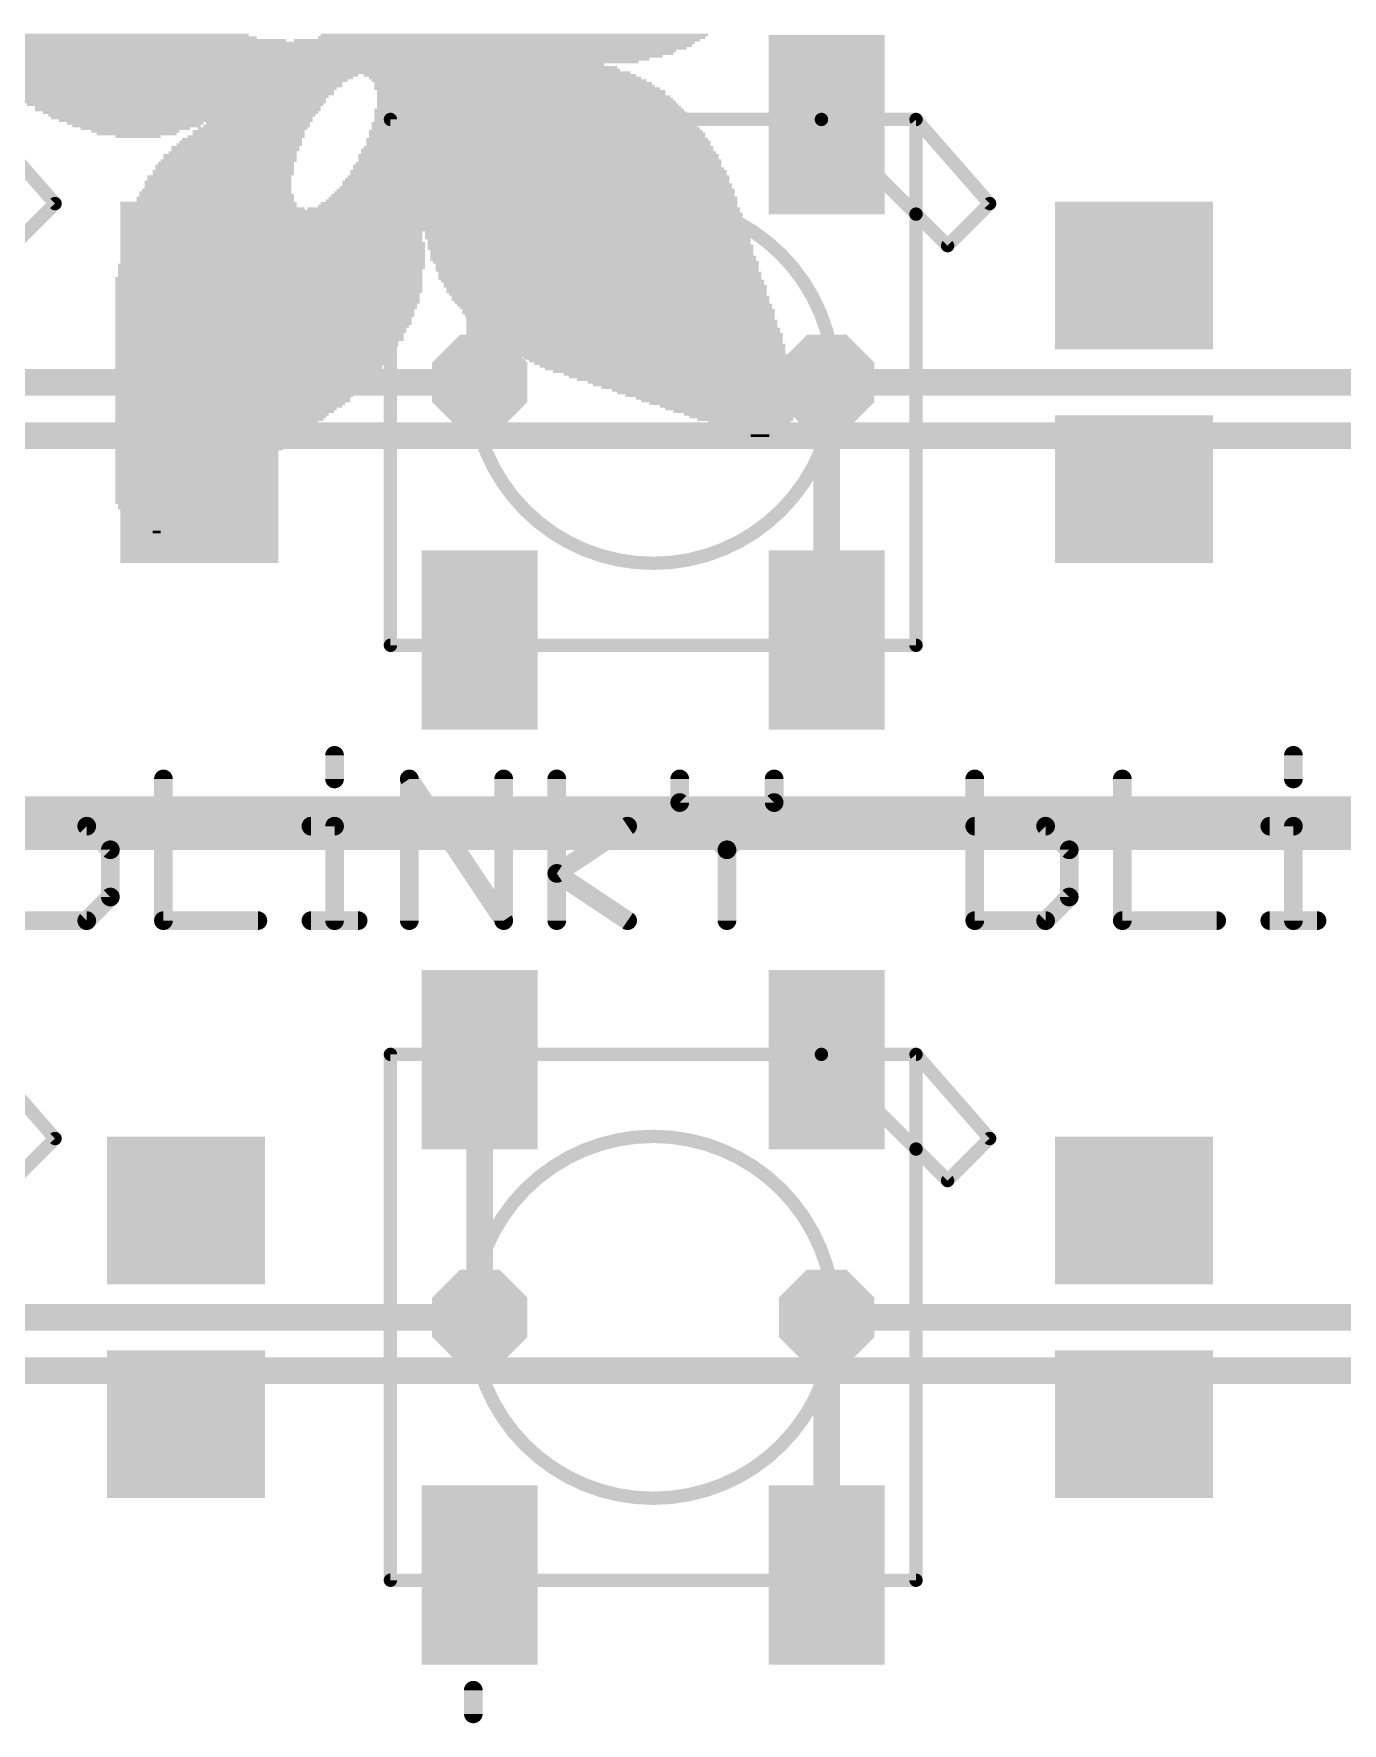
# Model space of a CAD drawing. Extents: x -0.4 to 69.2, y -1 to 53.5.
# Drawn here: x 41.86 to 54.31, y 14.43 to 30.49 of the extents above; entities that cross this region are included whole.
import ezdxf

# ---------------------------------------------------------------- set-up
doc = ezdxf.new("R2010")
doc.units = 0
for name, color, linetype in [('1', 12, 'CONTINUOUS'), ('16', 132, 'CONTINUOUS'), ('18', 110, 'CONTINUOUS'), ('21', 40, 'CONTINUOUS'), ('22', 6, 'CONTINUOUS'), ('29', 253, 'CONTINUOUS')]:
    doc.layers.add(name, color=color, linetype=linetype)

# ---------------------------------------------------------------- blocks, each defined once
blk = doc.blocks.new('RECT')
blk.add_solid([(-0.5, -0.5), (0.5, -0.5), (-0.5, 0.5), (0.5, 0.5)])
blk = doc.blocks.new('OCTAGONV')
at = {"const_width": 0.5}
blk.add_lwpolyline([(-0.25, -0.1036), (-0.25, 0.1036), (-0.1036, 0.25), (0.1036, 0.25), (0.25, 0.1036), (0.25, -0.1036), (0.1036, -0.25), (-0.1036, -0.25), (-0.25, -0.1036), (-0.25, 0.1036)], dxfattribs=at)

msp = doc.modelspace()

# ---------------------------------------------------------------- linework, layer by layer
at = {"layer": '1', "const_width": 0.254}
for points in [[(46.102, 29.628), (46.102, 27.178)], [(49.402, 24.728), (49.402, 27.178)], [(0, 26.67), (68.834, 26.67)], [(68.834, 23.114), (0, 23.114)], [(66.928, 22.86), (1.906, 22.86)], [(46.102, 20.738), (46.102, 18.288)], [(49.402, 15.838), (49.402, 18.288)], [(0, 17.78), (68.834, 17.78)]]:
    msp.add_lwpolyline(points, dxfattribs=at)
at = {"layer": '1', "const_width": 0.127}
for points in [[(46.1655, 29.628, 1), (46.0385, 29.628)], [(46.0385, 27.178, 1), (46.1655, 27.178)], [(49.4655, 27.178, 1), (49.3385, 27.178)], [(49.3385, 24.728, 1), (49.4655, 24.728)], [(46.1655, 20.738, 1), (46.0385, 20.738)], [(46.0385, 18.288, 1), (46.1655, 18.288)], [(49.4655, 18.288, 1), (49.3385, 18.288)], [(49.3385, 15.838, 1), (49.4655, 15.838)]]:
    msp.add_lwpolyline(points, format="xyb", dxfattribs=at)
at = {"layer": '16', "const_width": 0.254}
for points in [[(46.102, 27.178), (40.512, 27.178)], [(55.246, 27.178), (49.402, 27.178)], [(40.512, 18.288), (46.102, 18.288)], [(55.246, 18.288), (49.402, 18.288)]]:
    msp.add_lwpolyline(points, dxfattribs=at)
at = {"layer": '16', "const_width": 0.127}
for points in [[(46.102, 27.1145, 1), (46.102, 27.2415)], [(49.402, 27.2415, 1), (49.402, 27.1145)], [(46.102, 18.2245, 1), (46.102, 18.3515)], [(49.402, 18.3515, 1), (49.402, 18.2245)]]:
    msp.add_lwpolyline(points, format="xyb", dxfattribs=at)
at = {"layer": '21'}
for points, const_width in [([(42.062, 28.878), (41.362, 29.678)], 0.127), ([(45.252, 24.678), (45.252, 29.678)], 0.127), ([(45.252, 29.678), (49.352, 29.678)], 0.127), ([(49.352, 29.678), (50.252, 29.678)], 0.127), ([(49.352, 29.678), (50.252, 28.778)], 0.127), ([(50.252, 29.678), (50.252, 28.778)], 0.127), ([(50.952, 28.878), (50.252, 29.678)], 0.127), ([(41.662, 28.478), (42.062, 28.878)], 0.127), ([(50.552, 28.478), (50.952, 28.878)], 0.127), ([(50.252, 28.778), (50.252, 24.678)], 0.127), ([(50.252, 28.778), (50.552, 28.478)], 0.127), ([(42.926, 27.178), (43.942, 27.178)], 0.2032), ([(51.816, 27.178), (52.832, 27.178)], 0.2032), ([(50.252, 24.678), (45.252, 24.678)], 0.127), ([(44.7205, 23.6318), (44.7205, 23.4073)], 0.1778), ([(53.8418, 23.6318), (53.8418, 23.4073)], 0.1778), ([(43.0927, 23.4073), (43.0927, 22.0599)], 0.1778), ([(45.4315, 22.0599), (45.4315, 23.4073)], 0.1778), ([(45.4315, 23.4073), (46.3297, 22.0599)], 0.1778), ([(46.3297, 22.0599), (46.3297, 23.4073)], 0.1778), ([(46.8347, 22.0599), (46.8347, 23.4073)], 0.1778), ([(48.0041, 23.4073), (48.0041, 23.1827)], 0.1778), ([(48.9024, 23.1827), (48.9024, 23.4073)], 0.1778), ([(50.8107, 23.4073), (50.8107, 22.0599)], 0.1778), ([(52.214, 23.4073), (52.214, 22.0599)], 0.1778), ([(48.0041, 23.1827), (48.4532, 22.7336)], 0.1778), ([(48.4532, 22.7336), (48.9024, 23.1827)], 0.1778), ([(42.3631, 22.9581), (41.6894, 22.9581)], 0.1778), ([(42.5876, 22.7336), (42.3631, 22.9581)], 0.1778), ([(44.4959, 22.9581), (44.7205, 22.9581)], 0.1778), ([(44.7205, 22.9581), (44.7205, 22.0599)], 0.1778), ([(46.8347, 22.509), (47.5084, 22.9581)], 0.1778), ([(51.4844, 22.9581), (50.8107, 22.9581)], 0.1778), ([(51.7089, 22.7336), (51.4844, 22.9581)], 0.1778), ([(53.6172, 22.9581), (53.8418, 22.9581)], 0.1778), ([(53.8418, 22.9581), (53.8418, 22.0599)], 0.1778), ([(42.5876, 22.2845), (42.5876, 22.7336)], 0.1778), ([(48.4532, 22.7336), (48.4532, 22.0599)], 0.1778), ([(51.7089, 22.2845), (51.7089, 22.7336)], 0.1778), ([(47.5084, 22.0599), (46.8347, 22.509)], 0.1778), ([(42.3631, 22.0599), (42.5876, 22.2845)], 0.1778), ([(51.4844, 22.0599), (51.7089, 22.2845)], 0.1778), ([(41.6894, 22.0599), (42.3631, 22.0599)], 0.1778), ([(43.0927, 22.0599), (43.9909, 22.0599)], 0.1778), ([(44.4959, 22.0599), (44.945, 22.0599)], 0.1778), ([(50.8107, 22.0599), (51.4844, 22.0599)], 0.1778), ([(52.214, 22.0599), (53.1122, 22.0599)], 0.1778), ([(53.6172, 22.0599), (54.0664, 22.0599)], 0.1778), ([(42.062, 19.988), (41.362, 20.788)], 0.127), ([(45.252, 15.788), (45.252, 20.788)], 0.127), ([(45.252, 20.788), (49.352, 20.788)], 0.127), ([(49.352, 20.788), (50.252, 20.788)], 0.127), ([(49.352, 20.788), (50.252, 19.888)], 0.127), ([(50.252, 20.788), (50.252, 19.888)], 0.127), ([(50.952, 19.988), (50.252, 20.788)], 0.127), ([(41.662, 19.588), (42.062, 19.988)], 0.127), ([(50.252, 19.888), (50.252, 15.788)], 0.127), ([(50.252, 19.888), (50.552, 19.588)], 0.127), ([(50.552, 19.588), (50.952, 19.988)], 0.127), ([(42.799, 18.288), (43.815, 18.288)], 0.2032), ([(51.816, 18.288), (52.832, 18.288)], 0.2032), ([(50.252, 15.788), (45.252, 15.788)], 0.127), ([(46.0402, 14.7418), (46.0402, 14.5173)], 0.1778)]:
    msp.add_lwpolyline(points, dxfattribs=dict(at, const_width=const_width))
for points, const_width in [([(45.2838, 29.678, 1), (45.2203, 29.678)], 0.0635), ([(45.252, 29.7097, 1), (45.252, 29.6463)], 0.0635), ([(49.3745, 29.7005, 1), (49.3295, 29.6555)], 0.0635), ([(49.352, 29.7097, 1), (49.352, 29.6463)], 0.0635), ([(49.352, 29.6463, 1), (49.352, 29.7097)], 0.0635), ([(50.2838, 29.678, 1), (50.2203, 29.678)], 0.0635), ([(50.2759, 29.6989, 1), (50.2281, 29.6571)], 0.0635), ([(50.252, 29.6463, 1), (50.252, 29.7097)], 0.0635), ([(42.0381, 28.8571, 1), (42.0859, 28.8989)], 0.0635), ([(42.0845, 28.8555, 1), (42.0395, 28.9005)], 0.0635), ([(47.752, 25.4575, 1), (47.752, 28.8985, 1), (47.752, 25.4575)], 0.127), ([(50.9281, 28.8571, 1), (50.9759, 28.8989)], 0.0635), ([(50.9745, 28.8555, 1), (50.9295, 28.9005)], 0.0635), ([(50.2745, 28.8005, 1), (50.2295, 28.7555)], 0.0635), ([(50.2838, 28.778, 1), (50.2203, 28.778)], 0.0635), ([(50.2203, 28.778, 1), (50.2838, 28.778)], 0.0635), ([(50.2295, 28.7555, 1), (50.2745, 28.8005)], 0.0635), ([(50.5295, 28.5005, 1), (50.5745, 28.4555)], 0.0635), ([(50.5295, 28.4555, 1), (50.5745, 28.5005)], 0.0635), ([(42.926, 27.2288, 1), (42.926, 27.1272)], 0.1016), ([(43.942, 27.1272, 1), (43.942, 27.2288)], 0.1016), ([(51.816, 27.2288, 1), (51.816, 27.1272)], 0.1016), ([(52.832, 27.1272, 1), (52.832, 27.2288)], 0.1016), ([(45.252, 24.7097, 1), (45.252, 24.6463)], 0.0635), ([(50.252, 24.6463, 1), (50.252, 24.7097)], 0.0635), ([(45.2203, 24.678, 1), (45.2838, 24.678)], 0.0635), ([(50.2203, 24.678, 1), (50.2838, 24.678)], 0.0635), ([(44.7649, 23.6318, 1), (44.676, 23.6318)], 0.0889), ([(53.8862, 23.6318, 1), (53.7973, 23.6318)], 0.0889), ([(43.1371, 23.4073, 1), (43.0482, 23.4073)], 0.0889), ([(45.4759, 23.4073, 1), (45.387, 23.4073)], 0.0889), ([(45.4684, 23.4319, 1), (45.3945, 23.3826)], 0.0889), ([(46.3741, 23.4073, 1), (46.2852, 23.4073)], 0.0889), ([(46.8792, 23.4073, 1), (46.7903, 23.4073)], 0.0889), ([(48.0486, 23.4073, 1), (47.9597, 23.4073)], 0.0889), ([(48.9468, 23.4073, 1), (48.8579, 23.4073)], 0.0889), ([(50.8551, 23.4073, 1), (50.7662, 23.4073)], 0.0889), ([(52.2584, 23.4073, 1), (52.1695, 23.4073)], 0.0889), ([(44.676, 23.4073, 1), (44.7649, 23.4073)], 0.0889), ([(53.7973, 23.4073, 1), (53.8862, 23.4073)], 0.0889), ([(48.0356, 23.2141, 1), (47.9727, 23.1513)], 0.0889), ([(47.9597, 23.1827, 1), (48.0486, 23.1827)], 0.0889), ([(48.8579, 23.1827, 1), (48.9468, 23.1827)], 0.0889), ([(48.9338, 23.1513, 1), (48.8709, 23.2141)], 0.0889), ([(42.3945, 22.9896, 1), (42.3316, 22.9267)], 0.0889), ([(42.3631, 22.9137, 1), (42.3631, 23.0026)], 0.0889), ([(44.4959, 23.0026, 1), (44.4959, 22.9137)], 0.0889), ([(44.7649, 22.9581, 1), (44.676, 22.9581)], 0.0889), ([(44.7205, 22.9137, 1), (44.7205, 23.0026)], 0.0889), ([(47.5331, 22.9211, 1), (47.4837, 22.9951)], 0.0889), ([(50.8107, 23.0026, 1), (50.8107, 22.9137)], 0.0889), ([(51.5158, 22.9896, 1), (51.4529, 22.9267)], 0.0889), ([(51.4844, 22.9137, 1), (51.4844, 23.0026)], 0.0889), ([(53.6172, 23.0026, 1), (53.6172, 22.9137)], 0.0889), ([(53.8862, 22.9581, 1), (53.7973, 22.9581)], 0.0889), ([(53.8418, 22.9137, 1), (53.8418, 23.0026)], 0.0889), ([(42.6321, 22.7336, 1), (42.5432, 22.7336)], 0.0889), ([(48.4977, 22.7336, 1), (48.4088, 22.7336)], 0.0889), ([(51.7534, 22.7336, 1), (51.6645, 22.7336)], 0.0889), ([(42.5562, 22.7021, 1), (42.619, 22.765)], 0.0889), ([(48.4218, 22.765, 1), (48.4847, 22.7021)], 0.0889), ([(48.4218, 22.7021, 1), (48.4847, 22.765)], 0.0889), ([(51.6775, 22.7021, 1), (51.7403, 22.765)], 0.0889), ([(46.8594, 22.546, 1), (46.8101, 22.472)], 0.0889), ([(46.8101, 22.546, 1), (46.8594, 22.472)], 0.0889), ([(42.619, 22.253, 1), (42.5562, 22.3159)], 0.0889), ([(51.7403, 22.253, 1), (51.6775, 22.3159)], 0.0889), ([(42.5432, 22.2845, 1), (42.6321, 22.2845)], 0.0889), ([(51.6645, 22.2845, 1), (51.7534, 22.2845)], 0.0889), ([(42.3316, 22.0913, 1), (42.3945, 22.0285)], 0.0889), ([(42.3631, 22.0155, 1), (42.3631, 22.1044)], 0.0889), ([(43.0927, 22.1044, 1), (43.0927, 22.0155)], 0.0889), ([(43.0482, 22.0599, 1), (43.1371, 22.0599)], 0.0889), ([(43.9909, 22.0155, 1), (43.9909, 22.1044)], 0.0889), ([(44.4959, 22.1044, 1), (44.4959, 22.0155)], 0.0889), ([(44.676, 22.0599, 1), (44.7649, 22.0599)], 0.0889), ([(44.945, 22.0155, 1), (44.945, 22.1044)], 0.0889), ([(45.387, 22.0599, 1), (45.4759, 22.0599)], 0.0889), ([(46.2852, 22.0599, 1), (46.3741, 22.0599)], 0.0889), ([(46.2927, 22.0352, 1), (46.3667, 22.0846)], 0.0889), ([(46.7903, 22.0599, 1), (46.8792, 22.0599)], 0.0889), ([(47.4837, 22.0229, 1), (47.5331, 22.0969)], 0.0889), ([(48.4088, 22.0599, 1), (48.4977, 22.0599)], 0.0889), ([(50.8107, 22.1044, 1), (50.8107, 22.0155)], 0.0889), ([(50.7662, 22.0599, 1), (50.8551, 22.0599)], 0.0889), ([(51.4529, 22.0913, 1), (51.5158, 22.0285)], 0.0889), ([(51.4844, 22.0155, 1), (51.4844, 22.1044)], 0.0889), ([(52.214, 22.1044, 1), (52.214, 22.0155)], 0.0889), ([(52.1695, 22.0599, 1), (52.2584, 22.0599)], 0.0889), ([(53.1122, 22.0155, 1), (53.1122, 22.1044)], 0.0889), ([(53.6172, 22.1044, 1), (53.6172, 22.0155)], 0.0889), ([(53.7973, 22.0599, 1), (53.8862, 22.0599)], 0.0889), ([(54.0664, 22.0155, 1), (54.0664, 22.1044)], 0.0889), ([(45.2838, 20.788, 1), (45.2203, 20.788)], 0.0635), ([(45.252, 20.8197, 1), (45.252, 20.7563)], 0.0635), ([(49.3745, 20.8105, 1), (49.3295, 20.7655)], 0.0635), ([(49.352, 20.8197, 1), (49.352, 20.7563)], 0.0635), ([(49.352, 20.7563, 1), (49.352, 20.8197)], 0.0635), ([(50.2838, 20.788, 1), (50.2203, 20.788)], 0.0635), ([(50.2759, 20.8089, 1), (50.2281, 20.7671)], 0.0635), ([(50.252, 20.7563, 1), (50.252, 20.8197)], 0.0635), ([(42.0381, 19.9671, 1), (42.0859, 20.0089)], 0.0635), ([(42.0845, 19.9655, 1), (42.0395, 20.0105)], 0.0635), ([(47.752, 16.5675, 1), (47.752, 20.0085, 1), (47.752, 16.5675)], 0.127), ([(50.2745, 19.9105, 1), (50.2295, 19.8655)], 0.0635), ([(50.2838, 19.888, 1), (50.2203, 19.888)], 0.0635), ([(50.2203, 19.888, 1), (50.2838, 19.888)], 0.0635), ([(50.2295, 19.8655, 1), (50.2745, 19.9105)], 0.0635), ([(50.9281, 19.9671, 1), (50.9759, 20.0089)], 0.0635), ([(50.9745, 19.9655, 1), (50.9295, 20.0105)], 0.0635), ([(50.5295, 19.6105, 1), (50.5745, 19.5655)], 0.0635), ([(50.5295, 19.5655, 1), (50.5745, 19.6105)], 0.0635), ([(42.799, 18.3388, 1), (42.799, 18.2372)], 0.1016), ([(43.815, 18.2372, 1), (43.815, 18.3388)], 0.1016), ([(51.816, 18.3388, 1), (51.816, 18.2372)], 0.1016), ([(52.832, 18.2372, 1), (52.832, 18.3388)], 0.1016), ([(45.252, 15.8198, 1), (45.252, 15.7562)], 0.0635), ([(45.2203, 15.788, 1), (45.2838, 15.788)], 0.0635), ([(50.2203, 15.788, 1), (50.2838, 15.788)], 0.0635), ([(50.252, 15.7562, 1), (50.252, 15.8198)], 0.0635), ([(46.0847, 14.7418, 1), (45.9958, 14.7418)], 0.0889), ([(45.9958, 14.5173, 1), (46.0847, 14.5173)], 0.0889)]:
    msp.add_lwpolyline(points, format="xyb", dxfattribs=dict(at, const_width=const_width))

# ---------------------------------------------------------------- block references
at = {"layer": '1', "rotation": 90}
for p, xscale, yscale in [((46.102, 29.628), 1.5, 0.9), ((49.402, 29.628), 1.5, 0.9), ((43.434, 28.194), 1.2, 1.3), ((52.324, 28.194), 1.2, 1.3), ((43.434, 26.162), 1.2, 1.3), ((52.324, 26.162), 1.2, 1.3), ((46.102, 24.728), 1.5, 0.9), ((49.402, 24.728), 1.5, 0.9), ((46.102, 20.738), 1.5, 0.9), ((49.402, 20.738), 1.5, 0.9), ((43.307, 19.304), 1.2, 1.3), ((52.324, 19.304), 1.2, 1.3), ((43.307, 17.272), 1.2, 1.3), ((52.324, 17.272), 1.2, 1.3), ((46.102, 15.838), 1.5, 0.9), ((49.402, 15.838), 1.5, 0.9)]:
    msp.add_blockref('RECT', p, dxfattribs=dict(at, xscale=xscale, yscale=yscale))
at = {"layer": '18', "xscale": 0.9064, "yscale": 0.9064}
for p in [(46.102, 27.178), (46.102, 27.178), (49.402, 27.178), (49.402, 27.178), (46.102, 18.288), (46.102, 18.288), (49.402, 18.288), (49.402, 18.288)]:
    msp.add_blockref('OCTAGONV', p, dxfattribs=at)
at = {"layer": '22', "yscale": 0.0254, "rotation": 180}
for p, xscale in [((42.3926, 30.48), 3.0226), ((42.4434, 30.4546), 3.0734), ((42.6085, 30.4292), 3.302), ((44.5643, 30.4038), 7.1628), ((44.5643, 30.3784), 7.112), ((44.5643, 30.353), 7.0104), ((46.2661, 30.4292), 3.8608), ((46.4058, 30.4546), 3.683), ((46.4312, 30.48), 3.683), ((44.5389, 30.3276), 6.858), ((44.5262, 30.3022), 6.8326), ((44.5008, 30.2768), 6.6802), ((44.4627, 30.2514), 6.5024), ((44.4119, 30.226), 6.4008), ((43.4721, 30.2006), 4.4196), ((46.5582, 30.2006), 1.4478), ((43.4721, 30.1752), 4.318), ((43.4721, 30.1498), 4.2672), ((43.4848, 30.1244), 4.2418), ((43.18, 30.099), 3.5306), ((43.1673, 30.0736), 3.4544), ((43.1673, 30.0482), 3.3528), ((45.3009, 30.099), 0.6096), ((45.3263, 30.0736), 0.5588), ((45.339, 30.0482), 0.5334), ((46.6598, 30.1752), 1.4986), ((46.6852, 30.1498), 1.4986), ((46.7614, 30.1244), 1.5494), ((46.8249, 30.099), 1.524), ((46.8503, 30.0736), 1.5748), ((46.9011, 30.0482), 1.5748), ((43.1546, 30.0228), 3.2766), ((43.1673, 29.9974), 3.2512), ((43.1673, 29.972), 3.1496), ((43.18, 29.9466), 3.0734), ((43.18, 29.9212), 3.0734), ((43.18, 29.8958), 2.9718), ((43.1927, 29.8704), 2.8956), ((45.3517, 30.0228), 0.508), ((45.3517, 29.9974), 0.508), ((45.3517, 29.972), 0.508), ((45.3644, 29.9466), 0.4826), ((45.3771, 29.9212), 0.508), ((45.3771, 29.8958), 0.508), ((45.3771, 29.8704), 0.508), ((46.9519, 30.0228), 1.5748), ((46.9646, 29.9974), 1.6002), ((47.0154, 29.972), 1.6002), ((47.0535, 29.9466), 1.6256), ((47.0662, 29.9212), 1.6002), ((47.1043, 29.8958), 1.6256), ((47.1297, 29.8704), 1.6256), ((43.1927, 29.845), 2.8956), ((43.2054, 29.8196), 2.8194), ((43.2308, 29.7942), 2.7178), ((43.2308, 29.7688), 2.7178), ((43.2562, 29.7434), 2.6162), ((43.2689, 29.718), 2.54), ((45.4025, 29.7688), 0.6096), ((45.4025, 29.7434), 0.6096), ((45.4152, 29.718), 0.635), ((45.3898, 29.845), 0.5334), ((45.4025, 29.8196), 0.5588), ((45.4025, 29.7942), 0.5588), ((47.1551, 29.845), 1.6256), ((47.1805, 29.8196), 1.6256), ((47.2059, 29.7942), 1.6256), ((47.2186, 29.7688), 1.651), ((47.2567, 29.7434), 1.6256), ((47.2821, 29.718), 1.6256), ((43.2689, 29.6926), 2.4892), ((43.307, 29.6672), 2.413), ((42.8244, 29.6418), 1.2954), ((42.8371, 29.6164), 1.2192), ((42.8244, 29.591), 1.0414), ((42.8244, 29.5656), 0.8382), ((43.9039, 29.5656), 1.0668), ((43.942, 29.591), 1.0414), ((43.9801, 29.6164), 1.016), ((43.9928, 29.6418), 0.9906), ((45.4533, 29.5656), 0.8128), ((45.4279, 29.6418), 0.7112), ((45.4406, 29.6164), 0.7366), ((45.4533, 29.591), 0.762), ((45.4279, 29.6926), 0.6604), ((45.4279, 29.6672), 0.6604), ((47.2948, 29.6926), 1.651), ((47.3202, 29.6672), 1.651), ((47.3456, 29.6418), 1.651), ((47.3456, 29.6164), 1.651), ((47.371, 29.591), 1.651), ((47.3964, 29.5656), 1.651), ((42.8371, 29.5402), 0.762), ((42.8498, 29.5148), 0.4318), ((43.7769, 29.4132), 1.2192), ((43.7769, 29.3878), 1.2192), ((43.815, 29.4386), 1.1938), ((43.8277, 29.464), 1.1684), ((43.8404, 29.4894), 1.143), ((43.8785, 29.5148), 1.1176), ((43.9039, 29.5402), 1.0668), ((45.4914, 29.3878), 1.0414), ((45.5041, 29.4132), 1.016), ((45.4787, 29.4894), 0.9144), ((45.4787, 29.464), 0.9144), ((45.5041, 29.4386), 0.9652), ((45.4533, 29.5402), 0.8128), ((45.4787, 29.5148), 0.8636), ((47.4091, 29.5402), 1.6764), ((47.4218, 29.5148), 1.651), ((47.4345, 29.4894), 1.6764), ((47.4472, 29.464), 1.7018), ((47.4599, 29.4386), 1.6764), ((47.4853, 29.4132), 1.6764), ((47.4853, 29.3878), 1.6764), ((43.6753, 29.2354), 1.3208), ((43.688, 29.2608), 1.2954), ((43.7134, 29.2862), 1.2954), ((43.7261, 29.337), 1.27), ((43.7261, 29.3116), 1.27), ((43.7515, 29.3624), 1.2192), ((45.5676, 29.2354), 1.3462), ((45.5676, 29.2608), 1.2954), ((45.5168, 29.337), 1.143), ((45.5422, 29.3116), 1.1938), ((45.5549, 29.2862), 1.2192), ((45.5168, 29.3624), 1.0922), ((47.498, 29.3624), 1.7018), ((47.5107, 29.337), 1.7272), ((47.5107, 29.3116), 1.7272), ((47.5234, 29.2862), 1.7526), ((47.5234, 29.2608), 1.7526), ((47.5234, 29.2354), 1.7526), ((43.6118, 29.083), 1.397), ((43.6245, 29.1338), 1.3716), ((43.6245, 29.1084), 1.3716), ((43.6626, 29.1846), 1.3462), ((43.6626, 29.1592), 1.3462), ((43.6753, 29.21), 1.3208), ((46.6344, 29.083), 3.683), ((46.6471, 29.1084), 3.6576), ((46.6598, 29.1338), 3.6322), ((45.6184, 29.1846), 1.4986), ((45.6438, 29.1592), 1.5494), ((45.593, 29.21), 1.397), ((47.5107, 29.1592), 1.8796), ((47.5234, 29.1846), 1.8542), ((47.5361, 29.21), 1.778), ((43.5864, 28.9306), 1.4986), ((43.5864, 28.9052), 1.4986), ((43.5864, 28.9814), 1.4478), ((43.5991, 28.956), 1.4732), ((43.5991, 29.0068), 1.4224), ((43.6118, 29.0576), 1.397), ((43.6118, 29.0322), 1.397), ((46.5963, 28.9052), 3.9116), ((46.609, 28.9306), 3.8862), ((46.609, 28.956), 3.8354), ((46.6217, 28.9814), 3.81), ((46.6344, 29.0068), 3.7846), ((46.6344, 29.0322), 3.7338), ((46.6471, 29.0576), 3.7084), ((45.6819, 28.7528), 5.842), ((43.6118, 28.829), 1.651), ((45.6819, 28.8036), 5.7912), ((45.6946, 28.7782), 5.8166), ((43.5864, 28.8544), 1.5494), ((43.5991, 28.8798), 1.524), ((46.5201, 28.829), 4.1148), ((46.5582, 28.8544), 3.9878), ((46.5709, 28.8798), 3.9624), ((44.1325, 28.6004), 2.8448), ((45.6819, 28.6512), 5.8928), ((45.6819, 28.6258), 5.8928), ((45.6819, 28.7274), 5.842), ((45.6946, 28.702), 5.8674), ((45.6946, 28.6766), 5.8674), ((47.117, 28.6004), 3.0734), ((44.1325, 28.4734), 2.8956), ((44.1325, 28.448), 2.8956), ((44.1325, 28.4226), 2.8956), ((44.1325, 28.575), 2.8448), ((44.1325, 28.5496), 2.8448), ((44.1325, 28.5242), 2.8448), ((44.1452, 28.4988), 2.8702), ((47.117, 28.575), 3.0734), ((47.1297, 28.5496), 3.0988), ((47.1424, 28.5242), 3.0734), ((47.1424, 28.4988), 3.0734), ((47.1551, 28.4734), 3.0988), ((47.1551, 28.448), 3.0988), ((47.1678, 28.4226), 3.0734), ((44.1198, 28.2956), 2.921), ((44.1198, 28.2702), 2.921), ((44.1325, 28.3972), 2.8956), ((44.1325, 28.3718), 2.8956), ((44.1325, 28.3464), 2.8956), ((44.1325, 28.321), 2.8956), ((47.1678, 28.3972), 3.0734), ((47.1805, 28.3718), 3.0988), ((47.1805, 28.3464), 3.0988), ((47.2059, 28.321), 3.0988), ((47.2186, 28.2956), 3.0734), ((47.2186, 28.2702), 3.0734), ((44.0944, 28.1686), 2.921), ((44.0944, 28.1432), 2.921), ((44.0944, 28.1178), 2.921), ((44.1071, 28.2448), 2.8956), ((44.1071, 28.2194), 2.8956), ((44.1071, 28.194), 2.8956), ((47.2186, 28.2448), 3.0734), ((47.244, 28.2194), 3.0734), ((47.244, 28.194), 3.0734), ((47.244, 28.1686), 3.0734), ((47.2694, 28.1432), 3.0734), ((47.2821, 28.1178), 3.048), ((44.0944, 28.0924), 2.921), ((44.0944, 28.067), 2.921), ((44.0944, 28.0416), 2.921), ((44.0817, 28.0162), 2.8956), ((44.0817, 27.9908), 2.8956), ((44.0817, 27.9654), 2.8956), ((44.0817, 27.94), 2.8956), ((47.2948, 28.0924), 3.0734), ((47.3075, 28.067), 3.048), ((47.3075, 28.0416), 3.048), ((47.3202, 28.0162), 3.0226), ((47.3456, 27.9908), 3.0226), ((47.3456, 27.9654), 3.0226), ((47.3583, 27.94), 2.9972), ((44.069, 27.9146), 2.8702), ((44.069, 27.8892), 2.8702), ((44.0563, 27.8638), 2.8448), ((44.0563, 27.8384), 2.8448), ((44.0563, 27.813), 2.8448), ((44.0436, 27.7876), 2.8194), ((47.3837, 27.9146), 2.9972), ((47.3964, 27.8892), 2.9718), ((47.4218, 27.8638), 2.9718), ((47.4218, 27.8384), 2.9718), ((47.4345, 27.813), 2.9464), ((47.4472, 27.7876), 2.921), ((44.0436, 27.7622), 2.8194), ((44.0436, 27.7368), 2.8194), ((44.0309, 27.7114), 2.794), ((44.0182, 27.686), 2.7686), ((44.0182, 27.6606), 2.7686), ((44.0055, 27.6352), 2.7432), ((47.4726, 27.7622), 2.921), ((47.4853, 27.7368), 2.8956), ((47.498, 27.7114), 2.8702), ((47.5361, 27.686), 2.8448), ((47.5488, 27.6606), 2.8194), ((47.5742, 27.6352), 2.8194), ((44.0055, 27.6098), 2.7432), ((44.0055, 27.5844), 2.7432), ((43.9801, 27.559), 2.6924), ((43.9801, 27.5336), 2.6924), ((43.9674, 27.5082), 2.667), ((43.9674, 27.4828), 2.667), ((43.9547, 27.4574), 2.6416), ((47.5869, 27.6098), 2.794), ((47.5996, 27.5844), 2.7686), ((47.625, 27.559), 2.7178), ((47.6504, 27.5336), 2.7178), ((47.6758, 27.5082), 2.667), ((47.7012, 27.4828), 2.6162), ((47.7012, 27.4574), 2.6162), ((43.942, 27.432), 2.6162), ((43.942, 27.4066), 2.6162), ((43.9293, 27.3812), 2.5908), ((43.9166, 27.3558), 2.5654), ((43.9039, 27.3304), 2.54), ((43.9039, 27.305), 2.54), ((47.752, 27.432), 2.5654), ((47.7901, 27.4066), 2.54), ((47.8155, 27.3812), 2.4892), ((47.8409, 27.3558), 2.4384), ((47.8663, 27.3304), 2.3876), ((47.9044, 27.305), 2.3622), ((43.8912, 27.2796), 2.5146), ((43.8658, 27.2542), 2.4638), ((43.8658, 27.2288), 2.4638), ((43.8531, 27.2034), 2.4384), ((43.8404, 27.178), 2.413), ((43.8277, 27.1526), 2.3876), ((47.9425, 27.2796), 2.286), ((47.9933, 27.2542), 2.1844), ((48.0187, 27.2288), 2.1336), ((48.0695, 27.2034), 2.0828), ((48.1203, 27.178), 1.9812), ((48.1457, 27.1526), 1.9304), ((43.815, 27.1272), 2.3622), ((43.7896, 27.1018), 2.3114), ((43.7896, 27.0764), 2.3114), ((43.7642, 27.051), 2.2606), ((43.7515, 27.0256), 2.2352), ((43.7515, 27.0002), 2.2352), ((48.1965, 27.1272), 1.8796), ((48.2473, 27.1018), 1.778), ((48.2727, 27.0764), 1.7272), ((48.3108, 27.051), 1.651), ((48.3616, 27.0256), 1.5494), ((48.387, 27.0002), 1.4986), ((43.7261, 26.9748), 2.1844), ((43.7134, 26.9494), 2.159), ((43.688, 26.924), 2.1082), ((43.6753, 26.8986), 2.0828), ((43.6499, 26.8732), 2.032), ((43.6372, 26.8478), 2.0066), ((43.6245, 26.8224), 1.9812), ((48.4251, 26.9748), 1.4224), ((48.4759, 26.9494), 1.3208), ((48.5013, 26.924), 1.27), ((48.5267, 26.8986), 1.1684), ((48.5775, 26.8732), 1.0668), ((48.5902, 26.8478), 0.9906), ((48.6283, 26.8224), 0.9144), ((43.5991, 26.797), 1.9304), ((43.5991, 26.7716), 1.9304), ((43.5737, 26.7462), 1.8796), ((43.5483, 26.7208), 1.8288), ((43.5356, 26.6954), 1.8034), ((43.5229, 26.67), 1.778), ((48.6664, 26.797), 0.7874), ((48.6791, 26.7716), 0.7112), ((48.7172, 26.7462), 0.5842), ((48.7553, 26.7208), 0.4572), ((48.7426, 26.6954), 0.381), ((48.768, 26.67), 0.1778), ((43.4975, 26.6446), 1.7272), ((43.4848, 26.6192), 1.7018), ((43.4594, 26.5938), 1.651), ((43.4467, 26.5684), 1.6256), ((43.434, 26.543), 1.6002), ((43.4086, 26.5176), 1.5494), ((43.3959, 26.4922), 1.524), ((43.3832, 26.4668), 1.4986), ((43.3578, 26.4414), 1.4478), ((43.3451, 26.416), 1.4224), ((43.3324, 26.3906), 1.397), ((43.307, 26.3652), 1.3462), ((43.2943, 26.3398), 1.3208), ((43.2816, 26.3144), 1.2954), ((43.2562, 26.289), 1.2446), ((43.2308, 26.2636), 1.1938), ((43.2308, 26.2382), 1.1938), ((43.2054, 26.2128), 1.143), ((43.1927, 26.1874), 1.1176), ((43.18, 26.162), 1.0922), ((43.1546, 26.1366), 1.0414), ((43.1419, 26.1112), 1.016), ((43.1165, 26.0858), 0.9652), ((43.0911, 26.0604), 0.9144), ((43.0911, 26.035), 0.9144), ((43.0784, 26.0096), 0.8382), ((43.0657, 25.9842), 0.8128), ((43.0657, 25.9588), 0.762), ((43.0403, 25.9334), 0.7112), ((43.0403, 25.908), 0.6604), ((43.0149, 25.8826), 0.6096), ((43.0276, 25.8572), 0.5334), ((43.0149, 25.8318), 0.4572), ((43.0149, 25.8064), 0.4064), ((43.0149, 25.781), 0.3048), ((43.0276, 25.7556), 0.0762)]:
    msp.add_blockref('RECT', p, dxfattribs=dict(at, xscale=xscale))
at = {"layer": '29', "rotation": 90}
for p, xscale, yscale in [((46.102, 29.628), 1.7032, 1.1032), ((49.402, 29.628), 1.7032, 1.1032), ((43.434, 28.194), 1.4032, 1.5032), ((52.324, 28.194), 1.4032, 1.5032), ((43.434, 26.162), 1.4032, 1.5032), ((52.324, 26.162), 1.4032, 1.5032), ((46.102, 24.728), 1.7032, 1.1032), ((49.402, 24.728), 1.7032, 1.1032), ((46.102, 20.738), 1.7032, 1.1032), ((49.402, 20.738), 1.7032, 1.1032), ((43.307, 19.304), 1.4032, 1.5032), ((52.324, 19.304), 1.4032, 1.5032), ((43.307, 17.272), 1.4032, 1.5032), ((52.324, 17.272), 1.4032, 1.5032), ((46.102, 15.838), 1.7032, 1.1032), ((49.402, 15.838), 1.7032, 1.1032)]:
    msp.add_blockref('RECT', p, dxfattribs=dict(at, xscale=xscale, yscale=yscale))

doc.saveas('drawing.dxf')
